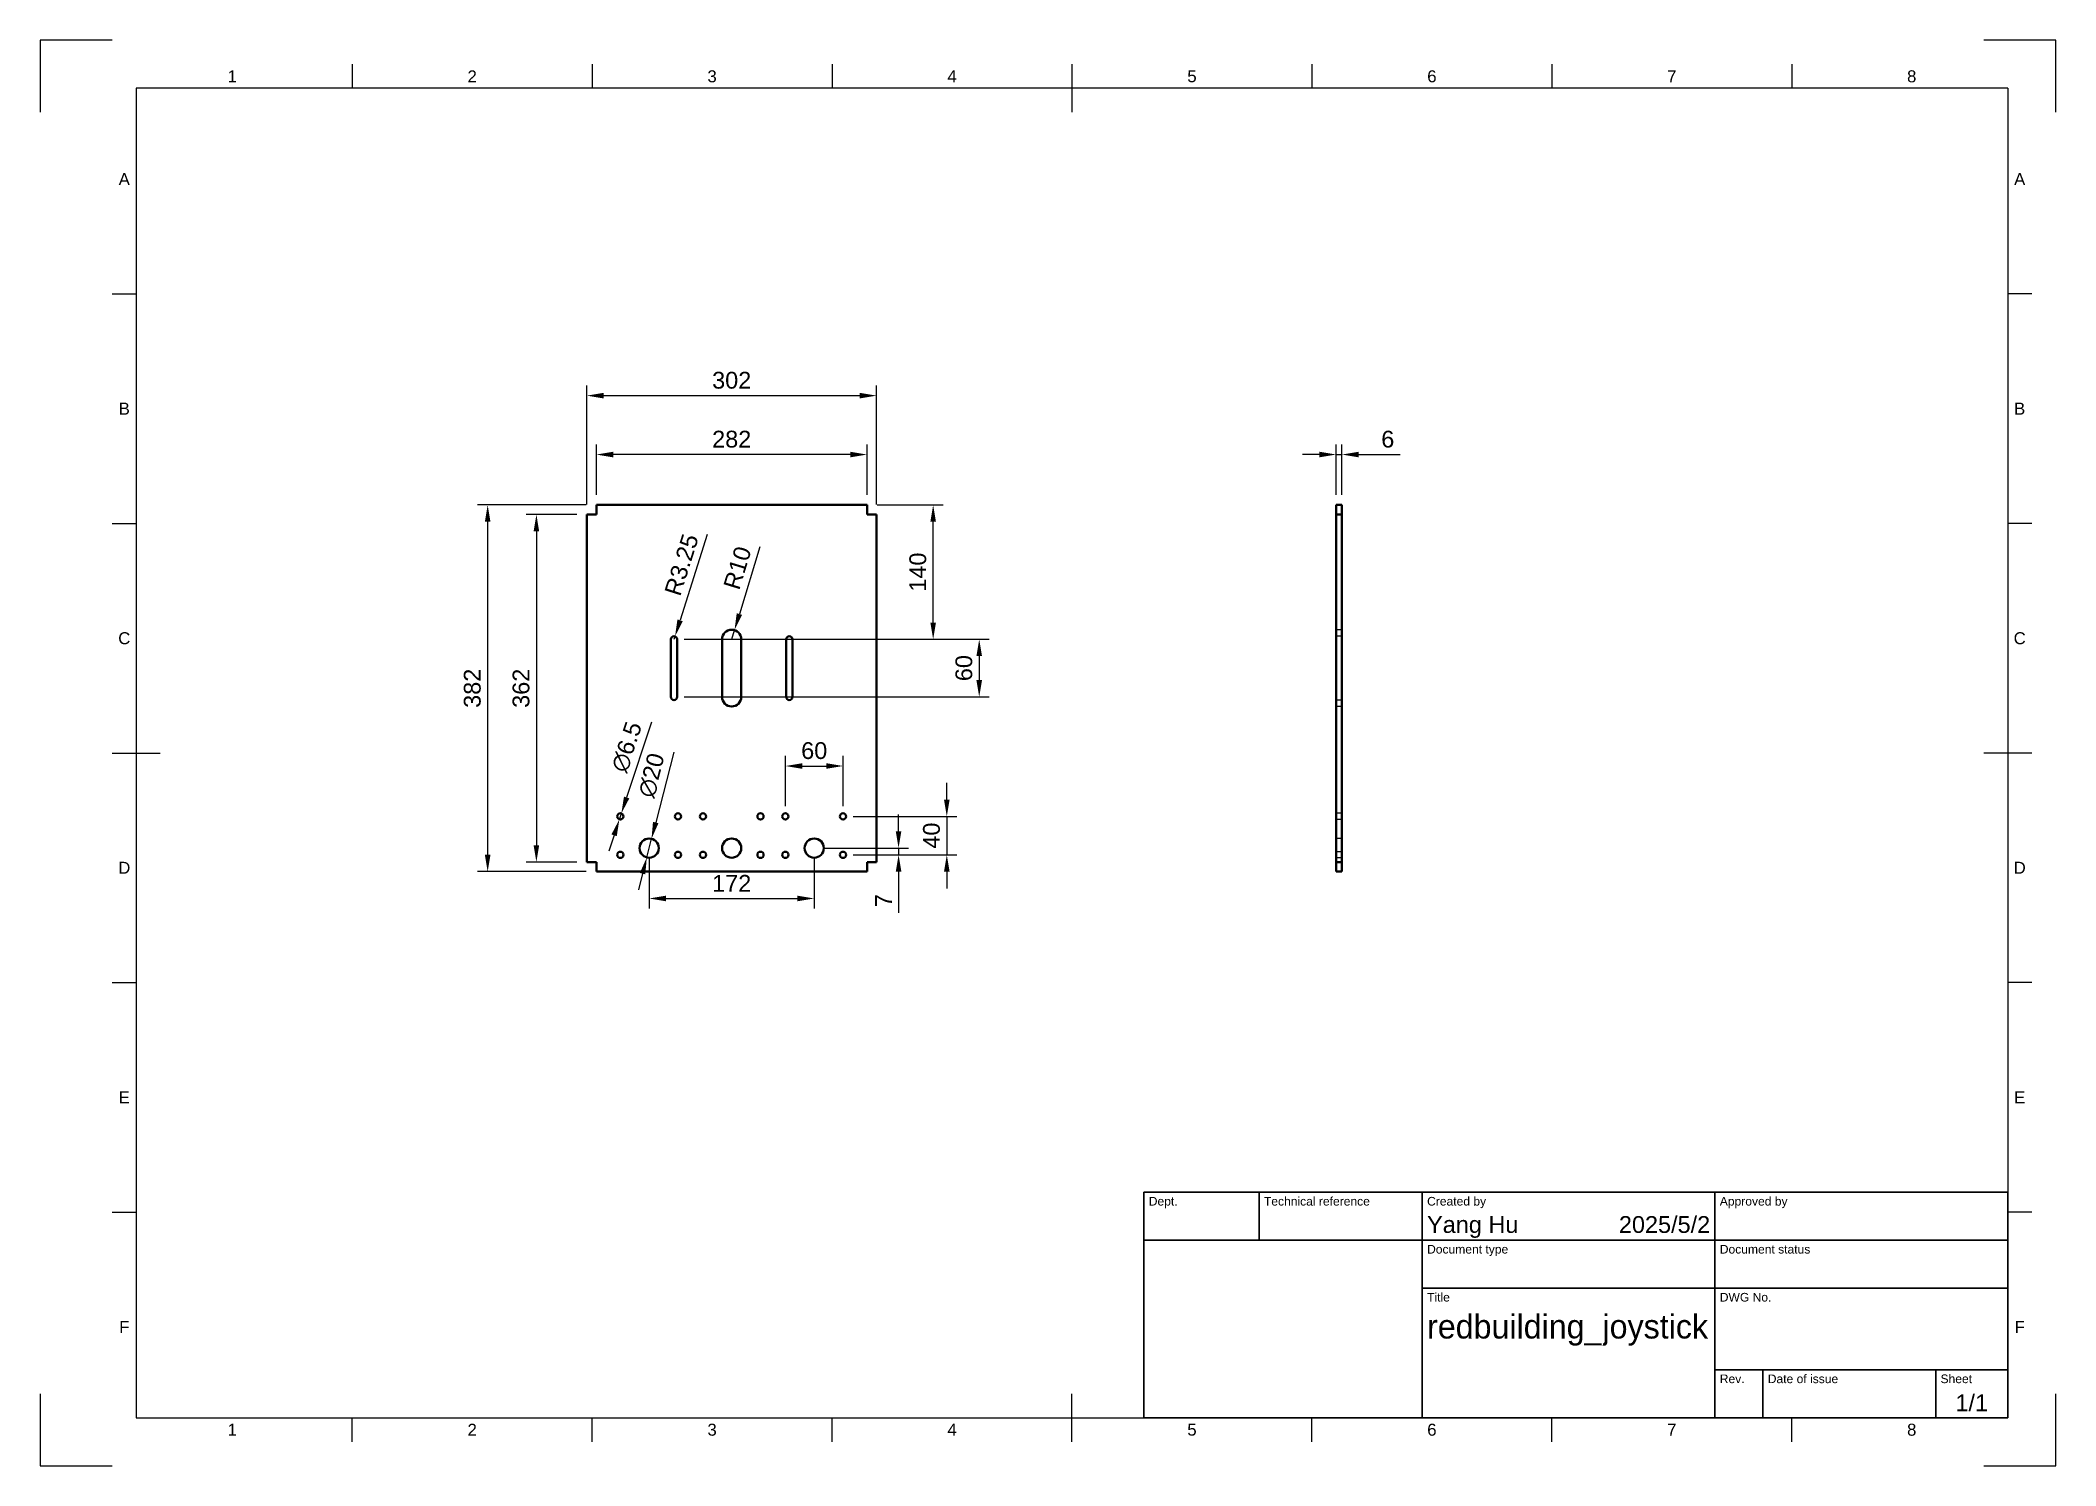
# Model space of a CAD drawing. Header units: millimetres. Extents: x 0 to 420, y 0 to 297.
import ezdxf
from ezdxf.enums import TextEntityAlignment as Align

# ---------------------------------------------------------------- set-up
doc = ezdxf.new("R2010")
doc.units = ezdxf.units.MM
doc.header["$LTSCALE"] = 0.75
doc.linetypes.add('HIDDEN2', pattern=[4.7625, 3.175, -1.5875])
for name, color, linetype, lineweight in [('BORDER', 7, 'Continuous', 25), ('FD_Dimensions', 7, 'Continuous', 25), ('Hidden', 7, 'HIDDEN2', 25), ('TITLEBLOCK', 7, 'Continuous', 35), ('Visible', 7, 'Continuous', 50)]:
    doc.layers.add(name, color=color, linetype=linetype, lineweight=lineweight)
doc.styles.add('FusionTitle', font='arial.ttf')
doc.styles.get("Standard").update_dxf_attribs({"font": 'arial.ttf'})
doc.dimstyles.new('Dim-ISO-25', dxfattribs={"dimtxt": 3.5, "dimasz": 3.5, "dimexe": 2.1, "dimexo": 2.1, "dimgap": 1.4, "dimtad": 1, "dimzin": 12, "dimdsep": 46, "dimtxsty": 'Standard', "dimcen": 0, "dimazin": 3, "dimtp": 0.1, "dimtm": 0.1, "dimtfac": 0.714286, "dimtmove": 0, "dimatfit": 3, "dimfxl": 1, "dimtzin": 12, "dimarcsym": 0})

# ---------------------------------------------------------------- blocks, each defined once
blk = doc.blocks.new('ISO_A3_SHEET')
at = {"layer": 'BORDER'}
for p, q in [((65, 292), (65, 287)), ((115, 292), (115, 287)), ((165, 292), (165, 287)), ((215, 292), (215, 282)), ((265, 292), (265, 287)), ((315, 292), (315, 287)), ((365, 292), (365, 287)), ((410, 287), (20, 287)), ((20, 287), (20, 10)), ((410, 287), (410, 10)), ((15, 244.16666), (20, 244.16666)), ((415, 244.16666), (410, 244.16666)), ((15, 196.33333), (20, 196.33333)), ((415, 196.33333), (410, 196.33333)), ((15, 148.5), (25, 148.5)), ((415, 148.5), (405, 148.5)), ((15, 100.66667), (20, 100.66667)), ((415, 100.66667), (410, 100.66667)), ((15, 52.83334), (20, 52.83334)), ((415, 52.83334), (410, 52.83334)), ((215, 5), (215, 15)), ((20, 10), (410, 10)), ((65, 5), (65, 10)), ((115, 5), (115, 10)), ((165, 5), (165, 10)), ((265, 5), (265, 10)), ((315, 5), (315, 10)), ((365, 5), (365, 10))]:
    blk.add_line(p, q, dxfattribs=at)
at = {"layer": 'Defpoints'}
for p, q in [((15, 297), (0, 297)), ((0, 297), (0, 282)), ((420, 297), (405, 297)), ((420, 282), (420, 297)), ((0, 15), (0, 0)), ((420, 0), (420, 15)), ((0, 0), (15, 0)), ((405, 0), (420, 0))]:
    blk.add_line(p, q, dxfattribs=at)
at = {"layer": 'BORDER', "style": 'FusionTitle'}
for s, p in [('1', (40, 289.5)), ('2', (90, 289.5)), ('3', (140, 289.5)), ('4', (190, 289.5)), ('5', (240, 289.5)), ('6', (290, 289.5)), ('7', (340, 289.5)), ('8', (390, 289.5)), ('A', (17.5, 268.08333)), ('A', (412.5, 268.08333)), ('B', (17.5, 220.25)), ('B', (412.5, 220.25)), ('C', (17.5, 172.41667)), ('C', (412.5, 172.41667)), ('D', (17.5, 124.58334)), ('D', (412.5, 124.58334)), ('E', (17.5, 76.75001)), ('E', (412.5, 76.75001)), ('F', (17.5, 28.91668)), ('F', (412.5, 28.91668)), ('1', (40, 7.5)), ('2', (90, 7.5)), ('3', (140, 7.5)), ('4', (190, 7.5)), ('5', (240, 7.5)), ('6', (290, 7.5)), ('7', (340, 7.5)), ('8', (390, 7.5))]:
    blk.add_text(s, height=2.5, dxfattribs=at).set_placement(p, align=Align.MIDDLE)
blk = doc.blocks.new('ISO_TITLEBLOCK')
at = {"layer": 'TITLEBLOCK'}
for p, q in [((0, 47), (-180, 47)), ((-180, 47), (-180, 0)), ((-156, 37), (-156, 47)), ((-122, 0), (-122, 47)), ((-61, 0), (-61, 47)), ((0, 0), (0, 47)), ((-180, 37), (0, 37)), ((-122, 27), (0, 27)), ((-61, 10), (0, 10)), ((-51, 0), (-51, 10)), ((-15, 0), (-15, 10)), ((-180, 0), (0, 0))]:
    blk.add_line(p, q, dxfattribs=at)
at = {"layer": 'TITLEBLOCK', "style": 'FusionTitle'}
for s, p in [('Dept.', (-179, 46)), ('Technical reference', (-155, 46)), ('Created by', (-121, 46)), ('Approved by', (-60, 46)), ('Document type', (-121, 36)), ('Document status', (-60, 36)), ('Title', (-121, 26)), ('DWG No.', (-60, 26)), ('Rev.', (-60, 9)), ('Date of issue', (-50, 9)), ('Sheet', (-14, 9))]:
    blk.add_text(s, height=1.8, dxfattribs=at).set_placement(p, align=Align.TOP_LEFT)
for tag, height, p in [('DEPT', 3.5, (-179, 42)), ('TECHNICAL_REFERENCE', 3.5, (-155, 42)), ('CREATED_BY', 3.5, (-121, 42)), ('APPROVED_BY', 3.5, (-60, 42)), ('DOCUMENT_TYPE', 3.5, (-121, 32)), ('DOCUMENT_STATUS', 3.5, (-60, 32)), ('TITLE_1', 5, (-121, 21.5)), ('TITLE_2', 5, (-121, 14)), ('TITLE_3', 5, (-121, 6.5)), ('DATE_OF_ISSUE', 3.5, (-50, 5))]:
    blk.add_attdef(tag, text='', height=height, dxfattribs=at).set_placement(p, align=Align.TOP_LEFT)
for tag, p in [('CREATED_DATE', (-62, 42)), ('APPROVED_DATE', (-0.99, 42))]:
    blk.add_attdef(tag, text='', height=3.5, dxfattribs=at).set_placement(p, align=Align.TOP_RIGHT)
for tag, height, p in [('DRAWING_NUMBER', 5, (-30.5, 19.75)), ('REV', 3.5, (-56, 4.85)), ('SHEET', 3.5, (-7.5, 4.85))]:
    blk.add_attdef(tag, text='', height=height, dxfattribs=at).set_placement(p, align=Align.TOP_CENTER)
blk = doc.blocks.new('*D20')
at = {"layer": 'Defpoints', "color": 0, "transparency": 16777216}
for p in [(115.883167, 210.687424), (115.883167, 200.187424), (172.283167, 200.187424)]:
    blk.add_point(p, dxfattribs=at)
at = {"layer": 'FD_Dimensions', "color": 0, "lineweight": -2, "transparency": 16777216}
for p, q in [((115.883167, 202.287424), (115.883167, 212.787424)), ((168.783167, 210.687424), (119.383167, 210.687424)), ((172.283167, 202.287424), (172.283167, 212.787424))]:
    blk.add_line(p, q, dxfattribs=at)
at = {"layer": 'FD_Dimensions', "color": 0, "transparency": 16777216}
for points in [[(119.383167, 211.270757), (119.383167, 210.10409), (115.883167, 210.687424)], [(168.783167, 211.270757), (168.783167, 210.10409), (172.283167, 210.687424)]]:
    blk.add_solid(points, dxfattribs=at)
at = {"layer": 'FD_Dimensions', "color": 0, "transparency": 16777216, "insert": (144.083167, 213.874429), "char_height": 3.5, "attachment_point": 5}
blk.add_mtext('282', dxfattribs=at)
blk = doc.blocks.new('*D21')
at = {"layer": 'Defpoints', "color": 0, "transparency": 16777216}
for p in [(174.283167, 222.961415), (113.883167, 198.187424), (174.283167, 198.187424)]:
    blk.add_point(p, dxfattribs=at)
at = {"layer": 'FD_Dimensions', "color": 0, "lineweight": -2, "transparency": 16777216}
for p, q in [((113.883167, 200.287424), (113.883167, 225.061415)), ((117.383167, 222.961415), (170.783167, 222.961415)), ((174.283167, 200.287424), (174.283167, 225.061415))]:
    blk.add_line(p, q, dxfattribs=at)
at = {"layer": 'FD_Dimensions', "color": 0, "transparency": 16777216}
for points in [[(117.383167, 223.544749), (117.383167, 222.378082), (113.883167, 222.961415)], [(170.783167, 223.544749), (170.783167, 222.378082), (174.283167, 222.961415)]]:
    blk.add_solid(points, dxfattribs=at)
at = {"layer": 'FD_Dimensions', "color": 0, "transparency": 16777216, "insert": (144.083167, 226.149614), "char_height": 3.5, "attachment_point": 5}
blk.add_mtext('302', dxfattribs=at)
blk = doc.blocks.new('*D22')
at = {"layer": 'Defpoints', "color": 0, "transparency": 16777216}
for p in [(113.883167, 198.187424), (103.383167, 125.787424), (113.883167, 125.787424)]:
    blk.add_point(p, dxfattribs=at)
at = {"layer": 'FD_Dimensions', "color": 0, "lineweight": -2, "transparency": 16777216}
for p, q in [((111.783167, 198.187424), (101.283167, 198.187424)), ((103.383167, 194.687424), (103.383167, 129.287424)), ((111.783167, 125.787424), (101.283167, 125.787424))]:
    blk.add_line(p, q, dxfattribs=at)
at = {"layer": 'FD_Dimensions', "color": 0, "transparency": 16777216}
for points in [[(102.799834, 194.687424), (103.966501, 194.687424), (103.383167, 198.187424)], [(102.799834, 129.287424), (103.966501, 129.287424), (103.383167, 125.787424)]]:
    blk.add_solid(points, dxfattribs=at)
at = {"layer": 'FD_Dimensions', "color": 0, "transparency": 16777216, "insert": (100.194968, 161.987424), "char_height": 3.5, "attachment_point": 5, "rotation": 90}
blk.add_mtext('362', dxfattribs=at)
blk = doc.blocks.new('*D23')
at = {"layer": 'Defpoints', "color": 0, "transparency": 16777216}
for p in [(115.883167, 200.187424), (93.227141, 123.787424), (115.883167, 123.787424)]:
    blk.add_point(p, dxfattribs=at)
at = {"layer": 'FD_Dimensions', "color": 0, "lineweight": -2, "transparency": 16777216}
for p, q in [((113.783167, 200.187424), (91.127141, 200.187424)), ((93.227141, 196.687424), (93.227141, 127.287424)), ((113.783167, 123.787424), (91.127141, 123.787424))]:
    blk.add_line(p, q, dxfattribs=at)
at = {"layer": 'FD_Dimensions', "color": 0, "transparency": 16777216}
for points in [[(92.643808, 196.687424), (93.810475, 196.687424), (93.227141, 200.187424)], [(92.643808, 127.287424), (93.810475, 127.287424), (93.227141, 123.787424)]]:
    blk.add_solid(points, dxfattribs=at)
at = {"layer": 'FD_Dimensions', "color": 0, "transparency": 16777216, "insert": (90.038942, 161.987424), "char_height": 3.5, "attachment_point": 5, "rotation": 90}
blk.add_mtext('382', dxfattribs=at)
blk = doc.blocks.new('*D24')
at = {"layer": 'Defpoints', "color": 0, "transparency": 16777216}
for p in [(132.083167, 172.187424), (132.083167, 160.187424), (195.66803, 160.187424)]:
    blk.add_point(p, dxfattribs=at)
at = {"layer": 'FD_Dimensions', "color": 0, "lineweight": -2, "transparency": 16777216}
for p, q in [((134.183167, 172.187424), (197.76803, 172.187424)), ((195.66803, 168.687424), (195.66803, 163.687424)), ((134.183167, 160.187424), (197.76803, 160.187424))]:
    blk.add_line(p, q, dxfattribs=at)
at = {"layer": 'FD_Dimensions', "color": 0, "transparency": 16777216}
for points in [[(195.084697, 168.687424), (196.251363, 168.687424), (195.66803, 172.187424)], [(195.084697, 163.687424), (196.251363, 163.687424), (195.66803, 160.187424)]]:
    blk.add_solid(points, dxfattribs=at)
at = {"layer": 'FD_Dimensions', "color": 0, "transparency": 16777216, "insert": (192.481025, 166.187424), "char_height": 3.5, "attachment_point": 5, "rotation": 90}
blk.add_mtext('60', dxfattribs=at)
blk = doc.blocks.new('*D25')
at = {"layer": 'Defpoints', "color": 0, "transparency": 16777216}
for p in [(132.278835, 172.807274), (132.083167, 172.187424)]:
    blk.add_point(p, dxfattribs=at)
at = {"layer": 'FD_Dimensions', "color": 0, "lineweight": -2, "transparency": 16777216}
for p, q in [((138.981885, 194.041677), (133.33243, 176.144928)), ((132.083167, 172.187424), (132.278835, 172.807274))]:
    blk.add_line(p, q, dxfattribs=at)
at = {"layer": 'FD_Dimensions', "color": 0, "transparency": 16777216}
blk.add_solid([(132.776154, 176.320527), (133.888706, 175.969329), (132.278835, 172.807274)], dxfattribs=at)
at = {"layer": 'FD_Dimensions', "color": 0, "transparency": 16777216, "insert": (133.643639, 187.721865), "char_height": 3.5, "attachment_point": 5, "rotation": 72.48070904}
blk.add_mtext('R3.25', dxfattribs=at)
blk = doc.blocks.new('*D26')
at = {"layer": 'Defpoints', "color": 0, "transparency": 16777216}
for p in [(144.666688, 174.100406), (144.083167, 172.187424)]:
    blk.add_point(p, dxfattribs=at)
at = {"layer": 'FD_Dimensions', "color": 0, "lineweight": -2, "transparency": 16777216}
for p, q in [((149.962521, 191.461965), (145.68785, 177.448126)), ((144.083167, 172.187424), (144.666688, 174.100406))]:
    blk.add_line(p, q, dxfattribs=at)
at = {"layer": 'FD_Dimensions', "color": 0, "transparency": 16777216}
blk.add_solid([(145.129897, 177.61832), (146.245804, 177.277932), (144.666688, 174.100406)], dxfattribs=at)
at = {"layer": 'FD_Dimensions', "color": 0, "transparency": 16777216, "insert": (145.287424, 187.058748), "char_height": 3.5, "attachment_point": 5, "rotation": 73.03658178}
blk.add_mtext('R10', dxfattribs=at)
blk = doc.blocks.new('*D27')
at = {"layer": 'Defpoints', "color": 0, "transparency": 16777216}
for p in [(172.283167, 200.187424), (186.065458, 200.187424), (144.083167, 172.187424)]:
    blk.add_point(p, dxfattribs=at)
at = {"layer": 'FD_Dimensions', "color": 0, "lineweight": -2, "transparency": 16777216}
for p, q in [((174.383167, 200.187424), (188.165458, 200.187424)), ((186.065458, 175.687424), (186.065458, 196.687424)), ((146.183167, 172.187424), (188.165458, 172.187424))]:
    blk.add_line(p, q, dxfattribs=at)
at = {"layer": 'FD_Dimensions', "color": 0, "transparency": 16777216}
for points in [[(185.482125, 196.687424), (186.648791, 196.687424), (186.065458, 200.187424)], [(185.482125, 175.687424), (186.648791, 175.687424), (186.065458, 172.187424)]]:
    blk.add_solid(points, dxfattribs=at)
at = {"layer": 'FD_Dimensions', "color": 0, "transparency": 16777216, "insert": (182.878453, 186.187424), "char_height": 3.5, "attachment_point": 5, "rotation": 90}
blk.add_mtext('140', dxfattribs=at)
blk = doc.blocks.new('*D28')
at = {"layer": 'Defpoints', "color": 0, "transparency": 16777216}
for p in [(126.883167, 128.687424), (161.283167, 128.687424), (161.283167, 118.187424)]:
    blk.add_point(p, dxfattribs=at)
at = {"layer": 'FD_Dimensions', "color": 0, "lineweight": -2, "transparency": 16777216}
for p, q in [((126.883167, 126.587424), (126.883167, 116.087424)), ((161.283167, 126.587424), (161.283167, 116.087424)), ((130.383167, 118.187424), (157.783167, 118.187424))]:
    blk.add_line(p, q, dxfattribs=at)
at = {"layer": 'FD_Dimensions', "color": 0, "transparency": 16777216}
for points in [[(130.383167, 118.770757), (130.383167, 117.60409), (126.883167, 118.187424)], [(157.783167, 118.770757), (157.783167, 117.60409), (161.283167, 118.187424)]]:
    blk.add_solid(points, dxfattribs=at)
at = {"layer": 'FD_Dimensions', "color": 0, "transparency": 16777216, "insert": (144.083167, 121.344586), "char_height": 3.5, "attachment_point": 5}
blk.add_mtext('172', dxfattribs=at)
blk = doc.blocks.new('*D29')
at = {"layer": 'Defpoints', "color": 0, "transparency": 16777216}
for p in [(167.283167, 135.287424), (167.283167, 127.287424), (188.913411, 127.287424)]:
    blk.add_point(p, dxfattribs=at)
at = {"layer": 'FD_Dimensions', "color": 0, "lineweight": -2, "transparency": 16777216}
for p, q in [((188.913411, 138.787424), (188.913411, 142.287424)), ((169.383167, 135.287424), (191.013411, 135.287424)), ((188.913411, 135.287424), (188.913411, 127.287424)), ((169.383167, 127.287424), (191.013411, 127.287424)), ((188.913411, 123.787424), (188.913411, 120.287424))]:
    blk.add_line(p, q, dxfattribs=at)
at = {"layer": 'FD_Dimensions', "color": 0, "transparency": 16777216}
for points in [[(188.330078, 138.787424), (189.496745, 138.787424), (188.913411, 135.287424)], [(188.330078, 123.787424), (189.496745, 123.787424), (188.913411, 127.287424)]]:
    blk.add_solid(points, dxfattribs=at)
at = {"layer": 'FD_Dimensions', "color": 0, "transparency": 16777216, "insert": (185.726406, 131.287424), "char_height": 3.5, "attachment_point": 5, "rotation": 90}
blk.add_mtext('40', dxfattribs=at)
blk = doc.blocks.new('*D30')
at = {"layer": 'Defpoints', "color": 0, "transparency": 16777216}
for p in [(167.283167, 145.787424), (155.283167, 135.287424), (167.283167, 135.287424)]:
    blk.add_point(p, dxfattribs=at)
at = {"layer": 'FD_Dimensions', "color": 0, "lineweight": -2, "transparency": 16777216}
for p, q in [((155.283167, 137.387424), (155.283167, 147.887424)), ((167.283167, 137.387424), (167.283167, 147.887424)), ((158.783167, 145.787424), (163.783167, 145.787424))]:
    blk.add_line(p, q, dxfattribs=at)
at = {"layer": 'FD_Dimensions', "color": 0, "transparency": 16777216}
for points in [[(158.783167, 146.370757), (158.783167, 145.20409), (155.283167, 145.787424)], [(163.783167, 146.370757), (163.783167, 145.20409), (167.283167, 145.787424)]]:
    blk.add_solid(points, dxfattribs=at)
at = {"layer": 'FD_Dimensions', "color": 0, "transparency": 16777216, "insert": (161.283167, 148.974429), "char_height": 3.5, "attachment_point": 5}
blk.add_mtext('60', dxfattribs=at)
blk = doc.blocks.new('*D31')
at = {"layer": 'Defpoints', "color": 0, "transparency": 16777216}
for p in [(161.283167, 128.687424), (167.283167, 127.287424), (178.858576, 127.287424)]:
    blk.add_point(p, dxfattribs=at)
at = {"layer": 'FD_Dimensions', "color": 0, "lineweight": -2, "transparency": 16777216}
for p, q in [((178.858576, 132.187424), (178.858576, 135.687424)), ((163.383167, 128.687424), (180.958576, 128.687424)), ((169.383167, 127.287424), (180.958576, 127.287424)), ((178.858576, 128.687424), (178.858576, 127.287424)), ((178.858576, 123.787424), (178.858576, 115.221735))]:
    blk.add_line(p, q, dxfattribs=at)
at = {"layer": 'FD_Dimensions', "color": 0, "transparency": 16777216}
for points in [[(178.275243, 132.187424), (179.441909, 132.187424), (178.858576, 128.687424)], [(178.275243, 123.787424), (179.441909, 123.787424), (178.858576, 127.287424)]]:
    blk.add_solid(points, dxfattribs=at)
at = {"layer": 'FD_Dimensions', "color": 0, "transparency": 16777216, "insert": (175.708576, 117.754579), "char_height": 3.5, "attachment_point": 5, "rotation": 90}
blk.add_mtext('7', dxfattribs=at)
blk = doc.blocks.new('*D32')
at = {"layer": 'Defpoints', "color": 0, "transparency": 16777216}
for p in [(120.678701, 134.67042), (121.087633, 135.904427)]:
    blk.add_point(p, dxfattribs=at)
at = {"layer": 'FD_Dimensions', "color": 0, "lineweight": -2, "transparency": 16777216}
for p, q in [((127.380894, 154.895179), (122.188605, 139.226755)), ((120.678701, 134.67042), (121.087633, 135.904427)), ((119.57773, 131.348092), (118.476758, 128.025764))]:
    blk.add_line(p, q, dxfattribs=at)
at = {"layer": 'FD_Dimensions', "color": 0, "transparency": 16777216}
for points in [[(121.634884, 139.41025), (122.742326, 139.04326), (121.087633, 135.904427)], [(119.024008, 131.531587), (120.131451, 131.164597), (120.678701, 134.67042)]]:
    blk.add_solid(points, dxfattribs=at)
at = {"layer": 'FD_Dimensions', "color": 0, "transparency": 16777216, "insert": (122.217097, 149.755437), "char_height": 3.5, "attachment_point": 5, "rotation": 71.66557272}
blk.add_mtext('∅6.5', dxfattribs=at)
blk = doc.blocks.new('*D33')
at = {"layer": 'Defpoints', "color": 0, "transparency": 16777216}
for p in [(127.379291, 130.624912), (126.387044, 126.749935)]:
    blk.add_point(p, dxfattribs=at)
at = {"layer": 'FD_Dimensions', "color": 0, "lineweight": -2, "transparency": 16777216}
for p, q in [((131.995644, 148.652937), (128.247507, 134.015517)), ((126.387044, 126.749935), (127.379291, 130.624912)), ((125.518827, 123.35933), (124.650611, 119.968726))]:
    blk.add_line(p, q, dxfattribs=at)
at = {"layer": 'FD_Dimensions', "color": 0, "transparency": 16777216}
for points in [[(127.682407, 134.160219), (128.812608, 133.870814), (127.379291, 130.624912)], [(124.953726, 123.504033), (126.083928, 123.214628), (126.387044, 126.749935)]]:
    blk.add_solid(points, dxfattribs=at)
at = {"layer": 'FD_Dimensions', "color": 0, "transparency": 16777216, "insert": (127.373465, 143.844386), "char_height": 3.5, "attachment_point": 5, "rotation": 75.63713684}
blk.add_mtext('∅20', dxfattribs=at)
blk = doc.blocks.new('*D34')
at = {"layer": 'Defpoints', "color": 0, "transparency": 16777216}
for p in [(271.25226, 210.687424), (270.05226, 200.187424), (271.25226, 200.187424)]:
    blk.add_point(p, dxfattribs=at)
at = {"layer": 'FD_Dimensions', "color": 0, "lineweight": -2, "transparency": 16777216}
for p, q in [((266.55226, 210.687424), (263.05226, 210.687424)), ((270.05226, 202.287424), (270.05226, 212.787424)), ((270.05226, 210.687424), (271.25226, 210.687424)), ((271.25226, 202.287424), (271.25226, 212.787424)), ((274.75226, 210.687424), (283.363311, 210.687424))]:
    blk.add_line(p, q, dxfattribs=at)
at = {"layer": 'FD_Dimensions', "color": 0, "transparency": 16777216}
for points in [[(266.55226, 211.270757), (266.55226, 210.10409), (270.05226, 210.687424)], [(274.75226, 211.270757), (274.75226, 210.10409), (271.25226, 210.687424)]]:
    blk.add_solid(points, dxfattribs=at)
at = {"layer": 'FD_Dimensions', "color": 0, "transparency": 16777216, "insert": (280.807785, 213.874429), "char_height": 3.5, "attachment_point": 5}
blk.add_mtext('6', dxfattribs=at)

msp = doc.modelspace()

# ---------------------------------------------------------------- linework, layer by layer
at = {"layer": 'Hidden'}
for p, q in [((271.25226, 174.187424), (270.05226, 174.187424)), ((271.25226, 172.837424), (270.05226, 172.837424)), ((271.25226, 159.537424), (270.05226, 159.537424)), ((271.25226, 158.187424), (270.05226, 158.187424)), ((271.25226, 135.937424), (270.05226, 135.937424)), ((271.25226, 134.637424), (270.05226, 134.637424)), ((271.25226, 130.687424), (270.05226, 130.687424)), ((271.25226, 127.937424), (270.05226, 127.937424)), ((271.25226, 126.687424), (270.05226, 126.687424)), ((271.25226, 126.637424), (270.05226, 126.637424))]:
    msp.add_line(p, q, dxfattribs=at)
at = {"layer": 'Visible', "extrusion": (-1, -2e-16, 0)}
for p, q in [((115.883167, 198.187424), (113.883167, 198.187424)), ((113.883167, 198.187424), (113.883167, 125.787424)), ((115.883167, 200.187424), (115.883167, 198.187424)), ((172.283167, 200.187424), (115.883167, 200.187424)), ((172.283167, 198.187424), (172.283167, 200.187424)), ((174.283167, 198.187424), (172.283167, 198.187424)), ((174.283167, 125.787424), (174.283167, 198.187424)), ((131.433167, 160.187424), (131.433167, 172.187424)), ((132.733167, 172.187424), (132.733167, 160.187424)), ((142.083167, 160.187424), (142.083167, 172.187424)), ((146.083167, 172.187424), (146.083167, 160.187424)), ((155.433167, 160.187424), (155.433167, 172.187424)), ((156.733167, 172.187424), (156.733167, 160.187424)), ((113.883167, 125.787424), (115.883167, 125.787424)), ((115.883167, 125.787424), (115.883167, 123.787424)), ((115.883167, 123.787424), (172.283167, 123.787424)), ((172.283167, 125.787424), (174.283167, 125.787424)), ((172.283167, 123.787424), (172.283167, 125.787424))]:
    msp.add_line(p, q, dxfattribs=at)
at = {"layer": 'Visible'}
for p, q in [((270.05226, 198.187424), (270.05226, 200.187424)), ((270.05226, 200.187424), (271.25226, 200.187424)), ((271.25226, 198.187424), (270.05226, 198.187424)), ((270.05226, 125.787424), (270.05226, 198.187424)), ((271.25226, 200.187424), (271.25226, 198.187424)), ((271.25226, 198.187424), (271.25226, 125.787424)), ((270.05226, 125.787424), (271.25226, 125.787424)), ((270.05226, 123.787424), (270.05226, 125.787424)), ((271.25226, 123.787424), (270.05226, 123.787424)), ((271.25226, 125.787424), (271.25226, 123.787424))]:
    msp.add_line(p, q, dxfattribs=at)
at = {"layer": 'Visible', "extrusion": (0, -2e-16, -1)}
for centre, radius in [((-120.883167, 135.287424), 0.65), ((-132.883167, 135.287424), 0.65), ((-138.083167, 135.287424), 0.65), ((-150.083167, 135.287424), 0.65), ((-155.283167, 135.287424), 0.65), ((-167.283167, 135.287424), 0.65), ((-126.883167, 128.687424), 2), ((-144.083167, 128.687424), 2), ((-161.283167, 128.687424), 2), ((-120.883167, 127.287424), 0.65), ((-132.883167, 127.287424), 0.65), ((-138.083167, 127.287424), 0.65), ((-150.083167, 127.287424), 0.65), ((-155.283167, 127.287424), 0.65), ((-167.283167, 127.287424), 0.65)]:
    msp.add_circle(centre, radius, dxfattribs=at)
for centre, radius, start, end in [((-132.083167, 172.187424), 0.65, 0, 180), ((-144.083167, 172.187424), 2, 0, 180), ((-156.083167, 172.187424), 0.65, 0, 180), ((-132.083167, 160.187424), 0.65, 180, 0), ((-144.083167, 160.187424), 2, 180, 0), ((-156.083167, 160.187424), 0.65, 180, 0)]:
    msp.add_arc(centre, radius, start, end, dxfattribs=at)

# ---------------------------------------------------------------- block references
at = {"layer": 'BORDER'}
msp.add_blockref('ISO_A3_SHEET', (0, 0), dxfattribs=at)
at = {"layer": 'TITLEBLOCK'}
ref = msp.add_blockref('ISO_TITLEBLOCK', (410, 10), dxfattribs=at)
ref.add_attrib('CREATED_DATE', '2025/5/2', dxfattribs={"height": 3.5, "style": 'FusionTitle'}).set_placement((348, 52), align=Align.TOP_RIGHT)
ref.add_attrib('SHEET', '1/1', dxfattribs={"height": 3.5, "style": 'FusionTitle'}).set_placement((402.5, 14.85), align=Align.TOP_CENTER)
ref.add_attrib('TITLE_1', 'redbuilding_joystick', dxfattribs={"height": 5, "style": 'FusionTitle', "width": 0.960568}).set_placement((289, 31.5), align=Align.TOP_LEFT)
ref.add_attrib('CREATED_BY', 'Yang Hu', dxfattribs={"height": 3.5, "style": 'FusionTitle'}).set_placement((289, 52), align=Align.TOP_LEFT)

# ---------------------------------------------------------------- dimensions: what is measured, and where the dimension line sits
at = {"layer": 'FD_Dimensions'}
dim = msp.add_linear_dim(base=(174.283167, 222.961415), p1=(113.883167, 198.187424), p2=(174.283167, 198.187424), dimstyle='Dim-ISO-25', override={"dimlfac": 5, "dimclrd": 0, "dimclre": 0}, dxfattribs=at)
dim.commit()
dim.dimension.update_dxf_attribs({"geometry": '*D21', "text_midpoint": (144.083167, 226.149614)})
for p1, p2, distance, picture, middle in [((172.283167, 200.187424), (115.883167, 200.187424), -10.5, '*D20', (144.083167, 213.874429)), ((270.05226, 200.187424), (271.25226, 200.187424), 10.5, '*D34', (280.807785, 213.874429)), ((113.883167, 198.187424), (113.883167, 125.787424), -10.5, '*D22', (100.194968, 161.987424)), ((132.083167, 172.187424), (132.083167, 160.187424), 63.584863, '*D24', (192.481025, 166.187424)), ((155.283167, 135.287424), (167.283167, 135.287424), 10.5, '*D30', (161.283167, 148.974429)), ((126.883167, 128.687424), (161.283167, 128.687424), -10.5, '*D28', (144.083167, 121.344586))]:
    dim = msp.add_aligned_dim(p1=p1, p2=p2, distance=distance, dimstyle='Dim-ISO-25', override={"dimlfac": 5, "dimclrd": 0, "dimclre": 0}, dxfattribs=at)
    dim.commit()
    dim.dimension.update_dxf_attribs({"geometry": picture, "text_midpoint": middle})
for base, p1, p2, picture, middle in [((93.227141, 123.787424), (115.883167, 200.187424), (115.883167, 123.787424), '*D23', (90.038942, 161.987424)), ((186.065458, 200.187424), (144.083167, 172.187424), (172.283167, 200.187424), '*D27', (182.878453, 186.187424))]:
    dim = msp.add_linear_dim(base=base, p1=p1, p2=p2, angle=270, dimstyle='Dim-ISO-25', override={"dimlfac": 5, "dimclrd": 0, "dimclre": 0}, dxfattribs=at)
    dim.commit()
    dim.dimension.update_dxf_attribs({"geometry": picture, "text_midpoint": middle})
dim = msp.add_radius_dim(center=(132.083167, 172.187424), mpoint=(132.278835, 172.807274), dimstyle='Dim-ISO-25', override={"dimlfac": 5, "dimse1": 1, "dimclrd": 0, "dimclre": 0}, dxfattribs=at)
dim.commit()
dim.dimension.update_dxf_attribs({"geometry": '*D25', "text_midpoint": (136.683955, 186.76213), "dimtype": 164})
dim = msp.add_radius_dim(center=(144.083167, 172.187424), mpoint=(144.666688, 174.100406), dimstyle='Dim-ISO-25', override={"dimlfac": 5, "dimse1": 1, "dimclrd": 0, "dimclre": 0}, dxfattribs=at)
dim.commit()
dim.dimension.update_dxf_attribs({"geometry": '*D26', "text_midpoint": (145.287424, 187.058748)})
dim = msp.add_diameter_dim_2p(p1=(120.678701, 134.67042), p2=(121.087633, 135.904427), dimstyle='Dim-ISO-25', override={"dimlfac": 5, "dimclrd": 0, "dimclre": 0}, dxfattribs=at)
dim.commit()
dim.dimension.update_dxf_attribs({"geometry": '*D32', "text_midpoint": (125.335235, 148.722131), "dimtype": 163})
dim = msp.add_diameter_dim_2p(p1=(126.387044, 126.749935), p2=(127.379291, 130.624912), dimstyle='Dim-ISO-25', override={"dimlfac": 5, "dimclrd": 0, "dimclre": 0}, dxfattribs=at)
dim.commit()
dim.dimension.update_dxf_attribs({"geometry": '*D33', "text_midpoint": (127.373465, 143.844386)})
for base, p1, angle, picture, middle, dimtype in [((188.913411, 127.287424), (167.283167, 135.287424), 270, '*D29', (188.913411, 131.287424), 161), ((178.858576, 127.287424), (161.283167, 128.687424), 90, '*D31', (178.858576, 117.754579), 160)]:
    dim = msp.add_linear_dim(base=base, p1=p1, p2=(167.283167, 127.287424), angle=angle, dimstyle='Dim-ISO-25', override={"dimlfac": 5}, dxfattribs=at)
    dim.commit()
    dim.dimension.update_dxf_attribs({"geometry": picture, "text_midpoint": middle, "dimtype": dimtype})

doc.saveas('drawing.dxf')
